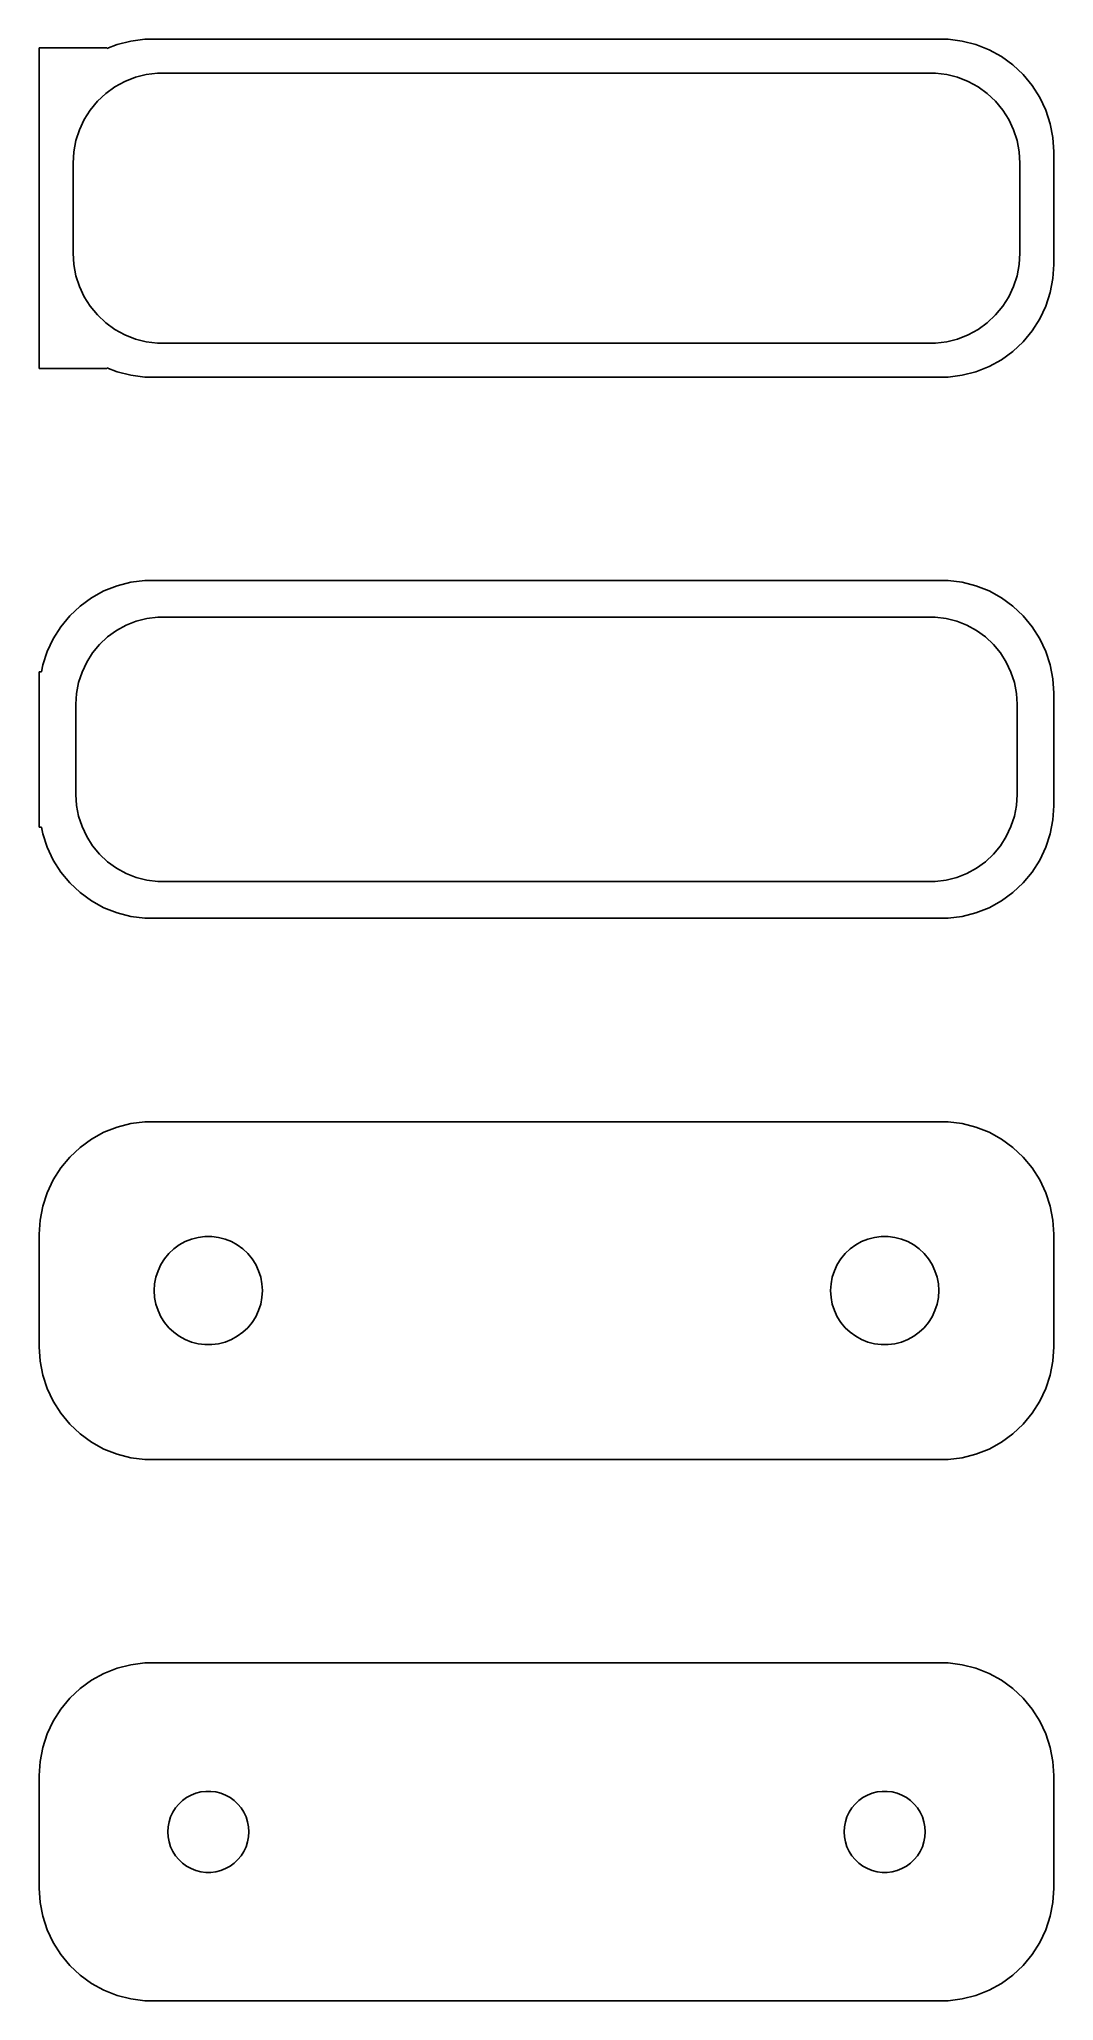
# Model space of a CAD drawing. Header units: metres. Extents: x -22.5 to 22.5, y 64.5 to 151.5.
import ezdxf

# ---------------------------------------------------------------- set-up
doc = ezdxf.new("R2010")
doc.units = ezdxf.units.M

msp = doc.modelspace()

# ---------------------------------------------------------------- linework, layer by layer
for p, q in [((-18.4369, 151.411), (-19.0451, 151.255)), ((-17.8139, 151.49), (-18.4369, 151.411)), ((17.8139, 151.49), (-17.8139, 151.49)), ((18.4369, 151.411), (17.8139, 151.49)), ((19.0451, 151.255), (18.4369, 151.411)), ((-19.5, 151.115), (-22.5, 151.115)), ((-22.5, 151.115), (-22.5, 136.885)), ((-19.0451, 151.255), (-19.5, 151.075)), ((-19.5, 151.075), (-19.5, 151.115)), ((19.6289, 151.024), (19.0451, 151.255)), ((20.1791, 150.722), (19.6289, 151.024)), ((20.6871, 150.353), (20.1791, 150.722)), ((-19.1433, 149.377), (-18.7031, 149.619)), ((-18.7031, 149.619), (-18.2361, 149.804)), ((-18.2361, 149.804), (-17.7495, 149.929)), ((-17.7495, 149.929), (-17.2512, 149.992)), ((-17.2512, 149.992), (17.2512, 149.992)), ((17.2512, 149.992), (17.7495, 149.929)), ((17.7495, 149.929), (18.2361, 149.804)), ((18.2361, 149.804), (18.7031, 149.619)), ((18.7031, 149.619), (19.1433, 149.377)), ((21.1448, 149.923), (20.6871, 150.353)), ((21.5451, 149.439), (21.1448, 149.923)), ((-20.2361, 148.351), (-19.9159, 148.738)), ((-19.9159, 148.738), (-19.5497, 149.082)), ((-19.5497, 149.082), (-19.1433, 149.377)), ((19.1433, 149.377), (19.5497, 149.082)), ((19.5497, 149.082), (19.9159, 148.738)), ((19.9159, 148.738), (20.2361, 148.351)), ((21.8815, 148.909), (21.5451, 149.439)), ((22.1489, 148.341), (21.8815, 148.909)), ((-20.7191, 147.472), (-20.5052, 147.927)), ((-20.5052, 147.927), (-20.2361, 148.351)), ((20.2361, 148.351), (20.5052, 147.927)), ((20.5052, 147.927), (20.7191, 147.472)), ((22.3429, 147.743), (22.1489, 148.341)), ((-20.8743, 146.995), (-20.7191, 147.472)), ((20.7191, 147.472), (20.8743, 146.995)), ((22.4606, 147.127), (22.3429, 147.743)), ((22.5, 146.5), (22.4606, 147.127)), ((-21, 146), (-20.9684, 146.501)), ((-20.9684, 146.501), (-20.8743, 146.995)), ((20.8743, 146.995), (20.9684, 146.501)), ((20.9684, 146.501), (21, 146)), ((22.5, 141.5), (22.5, 146.5)), ((-21, 142), (-21, 146)), ((21, 146), (21, 142)), ((-20.9684, 141.499), (-21, 142)), ((21, 142), (20.9684, 141.499)), ((-20.8743, 141.005), (-20.9684, 141.499)), ((-20.7191, 140.528), (-20.8743, 141.005)), ((20.8743, 141.005), (20.7191, 140.528)), ((20.9684, 141.499), (20.8743, 141.005)), ((22.4606, 140.873), (22.5, 141.5)), ((-20.5052, 140.073), (-20.7191, 140.528)), ((-20.2361, 139.649), (-20.5052, 140.073)), ((20.5052, 140.073), (20.2361, 139.649)), ((20.7191, 140.528), (20.5052, 140.073)), ((22.1489, 139.659), (22.3429, 140.257)), ((22.3429, 140.257), (22.4606, 140.873)), ((-19.9159, 139.262), (-20.2361, 139.649)), ((-19.5497, 138.918), (-19.9159, 139.262)), ((19.9159, 139.262), (19.5497, 138.918)), ((20.2361, 139.649), (19.9159, 139.262)), ((21.8815, 139.091), (22.1489, 139.659)), ((-19.1433, 138.623), (-19.5497, 138.918)), ((-18.7031, 138.381), (-19.1433, 138.623)), ((-18.2361, 138.196), (-18.7031, 138.381)), ((18.7031, 138.381), (18.2361, 138.196)), ((19.1433, 138.623), (18.7031, 138.381)), ((19.5497, 138.918), (19.1433, 138.623)), ((21.1448, 138.077), (21.5451, 138.561)), ((21.5451, 138.561), (21.8815, 139.091)), ((-17.7495, 138.071), (-18.2361, 138.196)), ((-17.2512, 138.008), (-17.7495, 138.071)), ((17.2512, 138.008), (-17.2512, 138.008)), ((17.7495, 138.071), (17.2512, 138.008)), ((18.2361, 138.196), (17.7495, 138.071)), ((20.1791, 137.278), (20.6871, 137.647)), ((20.6871, 137.647), (21.1448, 138.077)), ((-22.5, 136.885), (-19.5, 136.885)), ((-19.5, 136.885), (-19.5, 136.925)), ((-19.5, 136.925), (-19.0451, 136.745)), ((-19.0451, 136.745), (-18.4369, 136.589)), ((-18.4369, 136.589), (-17.8139, 136.51)), ((17.8139, 136.51), (18.4369, 136.589)), ((18.4369, 136.589), (19.0451, 136.745)), ((19.0451, 136.745), (19.6289, 136.976)), ((19.6289, 136.976), (20.1791, 137.278)), ((-17.8139, 136.51), (17.8139, 136.51)), ((-19.6289, 127.024), (-20.1791, 126.722)), ((-19.0451, 127.255), (-19.6289, 127.024)), ((-18.4369, 127.411), (-19.0451, 127.255)), ((-17.8139, 127.49), (-18.4369, 127.411)), ((17.8139, 127.49), (-17.8139, 127.49)), ((18.4369, 127.411), (17.8139, 127.49)), ((19.0451, 127.255), (18.4369, 127.411)), ((19.6289, 127.024), (19.0451, 127.255)), ((20.1791, 126.722), (19.6289, 127.024)), ((-20.6871, 126.353), (-21.1448, 125.923)), ((-20.1791, 126.722), (-20.6871, 126.353)), ((20.6871, 126.353), (20.1791, 126.722)), ((21.1448, 125.923), (20.6871, 126.353)), ((-21.5451, 125.439), (-21.8815, 124.909)), ((-21.1448, 125.923), (-21.5451, 125.439)), ((-19.4685, 124.984), (-19.0751, 125.27)), ((-19.0751, 125.27), (-18.6489, 125.504)), ((-18.6489, 125.504), (-18.1967, 125.683)), ((-18.1967, 125.683), (-17.7256, 125.804)), ((-17.7256, 125.804), (-17.2432, 125.865)), ((-17.2432, 125.865), (17.2432, 125.865)), ((17.2432, 125.865), (17.7256, 125.804)), ((17.7256, 125.804), (18.1967, 125.683)), ((18.1967, 125.683), (18.6489, 125.504)), ((18.6489, 125.504), (19.0751, 125.27)), ((19.0751, 125.27), (19.4685, 124.984)), ((21.5451, 125.439), (21.1448, 125.923)), ((21.8815, 124.909), (21.5451, 125.439)), ((-21.8815, 124.909), (-22.1489, 124.341)), ((-20.133, 124.276), (-19.823, 124.651)), ((-19.823, 124.651), (-19.4685, 124.984)), ((19.4685, 124.984), (19.823, 124.651)), ((19.823, 124.651), (20.133, 124.276)), ((22.1489, 124.341), (21.8815, 124.909)), ((-22.3429, 123.743), (-22.4, 123.444)), ((-22.1489, 124.341), (-22.3429, 123.743)), ((-20.6007, 123.426), (-20.3936, 123.866)), ((-20.3936, 123.866), (-20.133, 124.276)), ((20.133, 124.276), (20.3936, 123.866)), ((20.3936, 123.866), (20.6007, 123.426)), ((22.3429, 123.743), (22.1489, 124.341)), ((22.4606, 123.127), (22.3429, 123.743)), ((-22.4, 123.444), (-22.5, 123.444)), ((-22.5, 123.444), (-22.5, 116.556)), ((-20.8421, 122.485), (-20.751, 122.963)), ((-20.751, 122.963), (-20.6007, 123.426)), ((20.6007, 123.426), (20.751, 122.963)), ((20.751, 122.963), (20.8421, 122.485)), ((22.5, 122.5), (22.4606, 123.127)), ((-20.8726, 122), (-20.8421, 122.485)), ((-20.8726, 118), (-20.8726, 122)), ((20.8421, 122.485), (20.8726, 122)), ((20.8726, 122), (20.8726, 118)), ((22.5, 117.5), (22.5, 122.5)), ((-20.8421, 117.515), (-20.8726, 118)), ((-20.751, 117.037), (-20.8421, 117.515)), ((20.8421, 117.515), (20.751, 117.037)), ((20.8726, 118), (20.8421, 117.515)), ((22.4606, 116.873), (22.5, 117.5)), ((-22.5, 116.556), (-22.4, 116.556)), ((-22.4, 116.556), (-22.3429, 116.257)), ((-20.6007, 116.574), (-20.751, 117.037)), ((-20.3936, 116.134), (-20.6007, 116.574)), ((20.6007, 116.574), (20.3936, 116.134)), ((20.751, 117.037), (20.6007, 116.574)), ((22.3429, 116.257), (22.4606, 116.873)), ((-22.3429, 116.257), (-22.1489, 115.659)), ((-20.133, 115.724), (-20.3936, 116.134)), ((-19.823, 115.349), (-20.133, 115.724)), ((20.133, 115.724), (19.823, 115.349)), ((20.3936, 116.134), (20.133, 115.724)), ((22.1489, 115.659), (22.3429, 116.257)), ((-22.1489, 115.659), (-21.8815, 115.091)), ((-21.8815, 115.091), (-21.5451, 114.561)), ((-19.4685, 115.016), (-19.823, 115.349)), ((-19.0751, 114.73), (-19.4685, 115.016)), ((19.4685, 115.016), (19.0751, 114.73)), ((19.823, 115.349), (19.4685, 115.016)), ((21.5451, 114.561), (21.8815, 115.091)), ((21.8815, 115.091), (22.1489, 115.659)), ((-21.5451, 114.561), (-21.1448, 114.077)), ((-21.1448, 114.077), (-20.6871, 113.647)), ((-18.6489, 114.496), (-19.0751, 114.73)), ((-18.1967, 114.317), (-18.6489, 114.496)), ((-17.7256, 114.196), (-18.1967, 114.317)), ((-17.2432, 114.135), (-17.7256, 114.196)), ((17.2432, 114.135), (-17.2432, 114.135)), ((17.7256, 114.196), (17.2432, 114.135)), ((18.1967, 114.317), (17.7256, 114.196)), ((18.6489, 114.496), (18.1967, 114.317)), ((19.0751, 114.73), (18.6489, 114.496)), ((20.6871, 113.647), (21.1448, 114.077)), ((21.1448, 114.077), (21.5451, 114.561)), ((-20.6871, 113.647), (-20.1791, 113.278)), ((-20.1791, 113.278), (-19.6289, 112.976)), ((19.6289, 112.976), (20.1791, 113.278)), ((20.1791, 113.278), (20.6871, 113.647)), ((-19.6289, 112.976), (-19.0451, 112.745)), ((-19.0451, 112.745), (-18.4369, 112.589)), ((-18.4369, 112.589), (-17.8139, 112.51)), ((-17.8139, 112.51), (17.8139, 112.51)), ((17.8139, 112.51), (18.4369, 112.589)), ((18.4369, 112.589), (19.0451, 112.745)), ((19.0451, 112.745), (19.6289, 112.976)), ((-20.1791, 102.722), (-20.6871, 102.353)), ((-19.6289, 103.024), (-20.1791, 102.722)), ((-19.0451, 103.255), (-19.6289, 103.024)), ((-18.4369, 103.411), (-19.0451, 103.255)), ((-17.8139, 103.49), (-18.4369, 103.411)), ((17.8139, 103.49), (-17.8139, 103.49)), ((18.4369, 103.411), (17.8139, 103.49)), ((19.0451, 103.255), (18.4369, 103.411)), ((19.6289, 103.024), (19.0451, 103.255)), ((20.1791, 102.722), (19.6289, 103.024)), ((20.6871, 102.353), (20.1791, 102.722)), ((-21.1448, 101.923), (-21.5451, 101.439)), ((-20.6871, 102.353), (-21.1448, 101.923)), ((21.1448, 101.923), (20.6871, 102.353)), ((21.5451, 101.439), (21.1448, 101.923)), ((-21.8815, 100.909), (-22.1489, 100.341)), ((-21.5451, 101.439), (-21.8815, 100.909)), ((21.8815, 100.909), (21.5451, 101.439)), ((22.1489, 100.341), (21.8815, 100.909)), ((-22.1489, 100.341), (-22.3429, 99.7434)), ((22.3429, 99.7434), (22.1489, 100.341)), ((-22.3429, 99.7434), (-22.4606, 99.1267)), ((22.4606, 99.1267), (22.3429, 99.7434)), ((-22.4606, 99.1267), (-22.5, 98.5)), ((-22.5, 98.5), (-22.5, 93.5)), ((-15.7416, 98.2825), (-15.4497, 98.3575)), ((-15.4497, 98.3575), (-15.1507, 98.3953)), ((-15.1507, 98.3953), (-14.8493, 98.3953)), ((-14.8493, 98.3953), (-14.5503, 98.3575)), ((-14.5503, 98.3575), (-14.2583, 98.2825)), ((14.2583, 98.2825), (14.5503, 98.3575)), ((14.5503, 98.3575), (14.8493, 98.3953)), ((14.8493, 98.3953), (15.1507, 98.3953)), ((15.1507, 98.3953), (15.4497, 98.3575)), ((15.4497, 98.3575), (15.7416, 98.2825)), ((22.5, 98.5), (22.4606, 99.1267)), ((22.5, 93.5), (22.5, 98.5)), ((-16.9416, 97.4107), (-16.7495, 97.6429)), ((-16.7495, 97.6429), (-16.5298, 97.8492)), ((-16.5298, 97.8492), (-16.286, 98.0264)), ((-16.286, 98.0264), (-16.0219, 98.1716)), ((-16.0219, 98.1716), (-15.7416, 98.2825)), ((-14.2583, 98.2825), (-13.9781, 98.1716)), ((-13.9781, 98.1716), (-13.714, 98.0264)), ((-13.714, 98.0264), (-13.4702, 97.8492)), ((-13.4702, 97.8492), (-13.2505, 97.6429)), ((-13.2505, 97.6429), (-13.0583, 97.4107)), ((13.0583, 97.4107), (13.2505, 97.6429)), ((13.2505, 97.6429), (13.4702, 97.8492)), ((13.4702, 97.8492), (13.714, 98.0264)), ((13.714, 98.0264), (13.9781, 98.1716)), ((13.9781, 98.1716), (14.2583, 98.2825)), ((15.7416, 98.2825), (16.0219, 98.1716)), ((16.0219, 98.1716), (16.286, 98.0264)), ((16.286, 98.0264), (16.5298, 97.8492)), ((16.5298, 97.8492), (16.7495, 97.6429)), ((16.7495, 97.6429), (16.9416, 97.4107)), ((-17.3811, 96.3008), (-17.3246, 96.5968)), ((-17.3246, 96.5968), (-17.2315, 96.8835)), ((-17.2315, 96.8835), (-17.1031, 97.1562)), ((-17.1031, 97.1562), (-16.9416, 97.4107)), ((-13.0583, 97.4107), (-12.8969, 97.1562)), ((-12.8969, 97.1562), (-12.7685, 96.8835)), ((-12.7685, 96.8835), (-12.6754, 96.5968)), ((-12.6754, 96.5968), (-12.6189, 96.3008)), ((12.6189, 96.3008), (12.6754, 96.5968)), ((12.6754, 96.5968), (12.7685, 96.8835)), ((12.7685, 96.8835), (12.8969, 97.1562)), ((12.8969, 97.1562), (13.0583, 97.4107)), ((16.9416, 97.4107), (17.1031, 97.1562)), ((17.1031, 97.1562), (17.2315, 96.8835)), ((17.2315, 96.8835), (17.3246, 96.5968)), ((17.3246, 96.5968), (17.3811, 96.3008)), ((-17.4, 96), (-17.3811, 96.3008)), ((-17.3811, 95.6992), (-17.4, 96)), ((-17.3246, 95.4032), (-17.3811, 95.6992)), ((-12.6189, 95.6992), (-12.6754, 95.4032)), ((-12.6189, 96.3008), (-12.6, 96)), ((-12.6, 96), (-12.6189, 95.6992)), ((12.6, 96), (12.6189, 96.3008)), ((12.6189, 95.6992), (12.6, 96)), ((12.6754, 95.4032), (12.6189, 95.6992)), ((17.3811, 95.6992), (17.3246, 95.4032)), ((17.3811, 96.3008), (17.4, 96)), ((17.4, 96), (17.3811, 95.6992)), ((-17.2315, 95.1165), (-17.3246, 95.4032)), ((-17.1031, 94.8438), (-17.2315, 95.1165)), ((-16.9416, 94.5893), (-17.1031, 94.8438)), ((-12.8969, 94.8438), (-13.0583, 94.5893)), ((-12.7685, 95.1165), (-12.8969, 94.8438)), ((-12.6754, 95.4032), (-12.7685, 95.1165)), ((12.7685, 95.1165), (12.6754, 95.4032)), ((12.8969, 94.8438), (12.7685, 95.1165)), ((13.0583, 94.5893), (12.8969, 94.8438)), ((17.1031, 94.8438), (16.9416, 94.5893)), ((17.2315, 95.1165), (17.1031, 94.8438)), ((17.3246, 95.4032), (17.2315, 95.1165)), ((-16.7495, 94.3571), (-16.9416, 94.5893)), ((-16.5298, 94.1508), (-16.7495, 94.3571)), ((-16.286, 93.9736), (-16.5298, 94.1508)), ((-16.0219, 93.8284), (-16.286, 93.9736)), ((-13.714, 93.9736), (-13.9781, 93.8284)), ((-13.4702, 94.1508), (-13.714, 93.9736)), ((-13.2505, 94.3571), (-13.4702, 94.1508)), ((-13.0583, 94.5893), (-13.2505, 94.3571)), ((13.2505, 94.3571), (13.0583, 94.5893)), ((13.4702, 94.1508), (13.2505, 94.3571)), ((13.714, 93.9736), (13.4702, 94.1508)), ((13.9781, 93.8284), (13.714, 93.9736)), ((16.286, 93.9736), (16.0219, 93.8284)), ((16.5298, 94.1508), (16.286, 93.9736)), ((16.7495, 94.3571), (16.5298, 94.1508)), ((16.9416, 94.5893), (16.7495, 94.3571)), ((-22.5, 93.5), (-22.4606, 92.8733)), ((-15.7416, 93.7175), (-16.0219, 93.8284)), ((-15.4497, 93.6425), (-15.7416, 93.7175)), ((-15.1507, 93.6047), (-15.4497, 93.6425)), ((-14.8493, 93.6047), (-15.1507, 93.6047)), ((-14.5503, 93.6425), (-14.8493, 93.6047)), ((-14.2583, 93.7175), (-14.5503, 93.6425)), ((-13.9781, 93.8284), (-14.2583, 93.7175)), ((14.2583, 93.7175), (13.9781, 93.8284)), ((14.5503, 93.6425), (14.2583, 93.7175)), ((14.8493, 93.6047), (14.5503, 93.6425)), ((15.1507, 93.6047), (14.8493, 93.6047)), ((15.4497, 93.6425), (15.1507, 93.6047)), ((15.7416, 93.7175), (15.4497, 93.6425)), ((16.0219, 93.8284), (15.7416, 93.7175)), ((22.4606, 92.8733), (22.5, 93.5)), ((-22.4606, 92.8733), (-22.3429, 92.2566)), ((-22.3429, 92.2566), (-22.1489, 91.6594)), ((22.1489, 91.6594), (22.3429, 92.2566)), ((22.3429, 92.2566), (22.4606, 92.8733)), ((-22.1489, 91.6594), (-21.8815, 91.0912)), ((21.8815, 91.0912), (22.1489, 91.6594)), ((-21.8815, 91.0912), (-21.5451, 90.5611)), ((-21.5451, 90.5611), (-21.1448, 90.0773)), ((21.1448, 90.0773), (21.5451, 90.5611)), ((21.5451, 90.5611), (21.8815, 91.0912)), ((-21.1448, 90.0773), (-20.6871, 89.6474)), ((-20.6871, 89.6474), (-20.1791, 89.2784)), ((20.1791, 89.2784), (20.6871, 89.6474)), ((20.6871, 89.6474), (21.1448, 90.0773)), ((-20.1791, 89.2784), (-19.6289, 88.9759)), ((-19.6289, 88.9759), (-19.0451, 88.7447)), ((-19.0451, 88.7447), (-18.4369, 88.5886)), ((18.4369, 88.5886), (19.0451, 88.7447)), ((19.0451, 88.7447), (19.6289, 88.9759)), ((19.6289, 88.9759), (20.1791, 89.2784)), ((-18.4369, 88.5886), (-17.8139, 88.5099)), ((-17.8139, 88.5099), (17.8139, 88.5099)), ((17.8139, 88.5099), (18.4369, 88.5886)), ((-19.0451, 79.2553), (-19.6289, 79.0241)), ((-18.4369, 79.4114), (-19.0451, 79.2553)), ((-17.8139, 79.4901), (-18.4369, 79.4114)), ((17.8139, 79.4901), (-17.8139, 79.4901)), ((18.4369, 79.4114), (17.8139, 79.4901)), ((19.0451, 79.2553), (18.4369, 79.4114)), ((19.6289, 79.0241), (19.0451, 79.2553)), ((-20.6871, 78.3526), (-21.1448, 77.9227)), ((-20.1791, 78.7216), (-20.6871, 78.3526)), ((-19.6289, 79.0241), (-20.1791, 78.7216)), ((20.1791, 78.7216), (19.6289, 79.0241)), ((20.6871, 78.3526), (20.1791, 78.7216)), ((21.1448, 77.9227), (20.6871, 78.3526)), ((-21.5451, 77.4389), (-21.8815, 76.9088)), ((-21.1448, 77.9227), (-21.5451, 77.4389)), ((21.5451, 77.4389), (21.1448, 77.9227)), ((21.8815, 76.9088), (21.5451, 77.4389)), ((-21.8815, 76.9088), (-22.1489, 76.3406)), ((22.1489, 76.3406), (21.8815, 76.9088)), ((-22.3429, 75.7434), (-22.4606, 75.1267)), ((-22.1489, 76.3406), (-22.3429, 75.7434)), ((22.3429, 75.7434), (22.1489, 76.3406)), ((22.4606, 75.1267), (22.3429, 75.7434)), ((-22.4606, 75.1267), (-22.5, 74.5)), ((22.5, 74.5), (22.4606, 75.1267)), ((-22.5, 74.5), (-22.5, 69.5)), ((22.5, 69.5), (22.5, 74.5)), ((-16.4562, 73.058), (-16.3121, 73.2322)), ((-16.3121, 73.2322), (-16.1474, 73.3869)), ((-16.1474, 73.3869), (-15.9645, 73.5198)), ((-15.9645, 73.5198), (-15.7664, 73.6287)), ((-15.7664, 73.6287), (-15.5562, 73.7119)), ((-15.5562, 73.7119), (-15.3373, 73.7681)), ((-15.3373, 73.7681), (-15.113, 73.7964)), ((-15.113, 73.7964), (-14.887, 73.7964)), ((-14.887, 73.7964), (-14.6627, 73.7681)), ((-14.6627, 73.7681), (-14.4438, 73.7119)), ((-14.4438, 73.7119), (-14.2336, 73.6287)), ((-14.2336, 73.6287), (-14.0355, 73.5198)), ((-14.0355, 73.5198), (-13.8526, 73.3869)), ((-13.8526, 73.3869), (-13.6879, 73.2322)), ((-13.6879, 73.2322), (-13.5438, 73.058)), ((13.5438, 73.058), (13.6879, 73.2322)), ((13.6879, 73.2322), (13.8526, 73.3869)), ((13.8526, 73.3869), (14.0355, 73.5198)), ((14.0355, 73.5198), (14.2336, 73.6287)), ((14.2336, 73.6287), (14.4438, 73.7119)), ((14.4438, 73.7119), (14.6627, 73.7681)), ((14.6627, 73.7681), (14.887, 73.7964)), ((14.887, 73.7964), (15.113, 73.7964)), ((15.113, 73.7964), (15.3373, 73.7681)), ((15.3373, 73.7681), (15.5562, 73.7119)), ((15.5562, 73.7119), (15.7664, 73.6287)), ((15.7664, 73.6287), (15.9645, 73.5198)), ((15.9645, 73.5198), (16.1474, 73.3869)), ((16.1474, 73.3869), (16.3121, 73.2322)), ((16.3121, 73.2322), (16.4562, 73.058)), ((-16.8, 72), (-16.7858, 72.2256)), ((-16.7858, 72.2256), (-16.7434, 72.4476)), ((-16.7434, 72.4476), (-16.6736, 72.6626)), ((-16.6736, 72.6626), (-16.5773, 72.8671)), ((-16.5773, 72.8671), (-16.4562, 73.058)), ((-13.5438, 73.058), (-13.4226, 72.8671)), ((-13.4226, 72.8671), (-13.3264, 72.6626)), ((-13.3264, 72.6626), (-13.2565, 72.4476)), ((-13.2565, 72.4476), (-13.2142, 72.2256)), ((-13.2142, 72.2256), (-13.2, 72)), ((13.2, 72), (13.2142, 72.2256)), ((13.2142, 72.2256), (13.2565, 72.4476)), ((13.2565, 72.4476), (13.3264, 72.6626)), ((13.3264, 72.6626), (13.4226, 72.8671)), ((13.4226, 72.8671), (13.5438, 73.058)), ((16.4562, 73.058), (16.5773, 72.8671)), ((16.5773, 72.8671), (16.6736, 72.6626)), ((16.6736, 72.6626), (16.7434, 72.4476)), ((16.7434, 72.4476), (16.7858, 72.2256)), ((16.7858, 72.2256), (16.8, 72)), ((-16.7858, 71.7744), (-16.8, 72)), ((-16.7434, 71.5524), (-16.7858, 71.7744)), ((-16.6736, 71.3374), (-16.7434, 71.5524)), ((-16.5773, 71.1329), (-16.6736, 71.3374)), ((-13.3264, 71.3374), (-13.4226, 71.1329)), ((-13.2565, 71.5524), (-13.3264, 71.3374)), ((-13.2142, 71.7744), (-13.2565, 71.5524)), ((-13.2, 72), (-13.2142, 71.7744)), ((13.2142, 71.7744), (13.2, 72)), ((13.2565, 71.5524), (13.2142, 71.7744)), ((13.3264, 71.3374), (13.2565, 71.5524)), ((13.4226, 71.1329), (13.3264, 71.3374)), ((16.6736, 71.3374), (16.5773, 71.1329)), ((16.7434, 71.5524), (16.6736, 71.3374)), ((16.7858, 71.7744), (16.7434, 71.5524)), ((16.8, 72), (16.7858, 71.7744)), ((-16.4562, 70.942), (-16.5773, 71.1329)), ((-16.3121, 70.7678), (-16.4562, 70.942)), ((-16.1474, 70.6131), (-16.3121, 70.7678)), ((-15.9645, 70.4802), (-16.1474, 70.6131)), ((-15.7664, 70.3713), (-15.9645, 70.4802)), ((-14.0355, 70.4802), (-14.2336, 70.3713)), ((-13.8526, 70.6131), (-14.0355, 70.4802)), ((-13.6879, 70.7678), (-13.8526, 70.6131)), ((-13.5438, 70.942), (-13.6879, 70.7678)), ((-13.4226, 71.1329), (-13.5438, 70.942)), ((13.5438, 70.942), (13.4226, 71.1329)), ((13.6879, 70.7678), (13.5438, 70.942)), ((13.8526, 70.6131), (13.6879, 70.7678)), ((14.0355, 70.4802), (13.8526, 70.6131)), ((14.2336, 70.3713), (14.0355, 70.4802)), ((15.9645, 70.4802), (15.7664, 70.3713)), ((16.1474, 70.6131), (15.9645, 70.4802)), ((16.3121, 70.7678), (16.1474, 70.6131)), ((16.4562, 70.942), (16.3121, 70.7678)), ((16.5773, 71.1329), (16.4562, 70.942)), ((-15.5562, 70.2881), (-15.7664, 70.3713)), ((-15.3373, 70.2319), (-15.5562, 70.2881)), ((-15.113, 70.2036), (-15.3373, 70.2319)), ((-14.887, 70.2036), (-15.113, 70.2036)), ((-14.6627, 70.2319), (-14.887, 70.2036)), ((-14.4438, 70.2881), (-14.6627, 70.2319)), ((-14.2336, 70.3713), (-14.4438, 70.2881)), ((14.4438, 70.2881), (14.2336, 70.3713)), ((14.6627, 70.2319), (14.4438, 70.2881)), ((14.887, 70.2036), (14.6627, 70.2319)), ((15.113, 70.2036), (14.887, 70.2036)), ((15.3373, 70.2319), (15.113, 70.2036)), ((15.5562, 70.2881), (15.3373, 70.2319)), ((15.7664, 70.3713), (15.5562, 70.2881)), ((-22.5, 69.5), (-22.4606, 68.8733)), ((-22.4606, 68.8733), (-22.3429, 68.2566)), ((22.3429, 68.2566), (22.4606, 68.8733)), ((22.4606, 68.8733), (22.5, 69.5)), ((-22.3429, 68.2566), (-22.1489, 67.6594)), ((22.1489, 67.6594), (22.3429, 68.2566)), ((-22.1489, 67.6594), (-21.8815, 67.0912)), ((-21.8815, 67.0912), (-21.5451, 66.5611)), ((21.5451, 66.5611), (21.8815, 67.0912)), ((21.8815, 67.0912), (22.1489, 67.6594)), ((-21.5451, 66.5611), (-21.1448, 66.0773)), ((21.1448, 66.0773), (21.5451, 66.5611)), ((-21.1448, 66.0773), (-20.6871, 65.6474)), ((-20.6871, 65.6474), (-20.1791, 65.2784)), ((-20.1791, 65.2784), (-19.6289, 64.9759)), ((19.6289, 64.9759), (20.1791, 65.2784)), ((20.1791, 65.2784), (20.6871, 65.6474)), ((20.6871, 65.6474), (21.1448, 66.0773)), ((-19.6289, 64.9759), (-19.0451, 64.7447)), ((-19.0451, 64.7447), (-18.4369, 64.5886)), ((-18.4369, 64.5886), (-17.8139, 64.5099)), ((-17.8139, 64.5099), (17.8139, 64.5099)), ((17.8139, 64.5099), (18.4369, 64.5886)), ((18.4369, 64.5886), (19.0451, 64.7447)), ((19.0451, 64.7447), (19.6289, 64.9759))]:
    msp.add_line(p, q)

doc.saveas('drawing.dxf')
